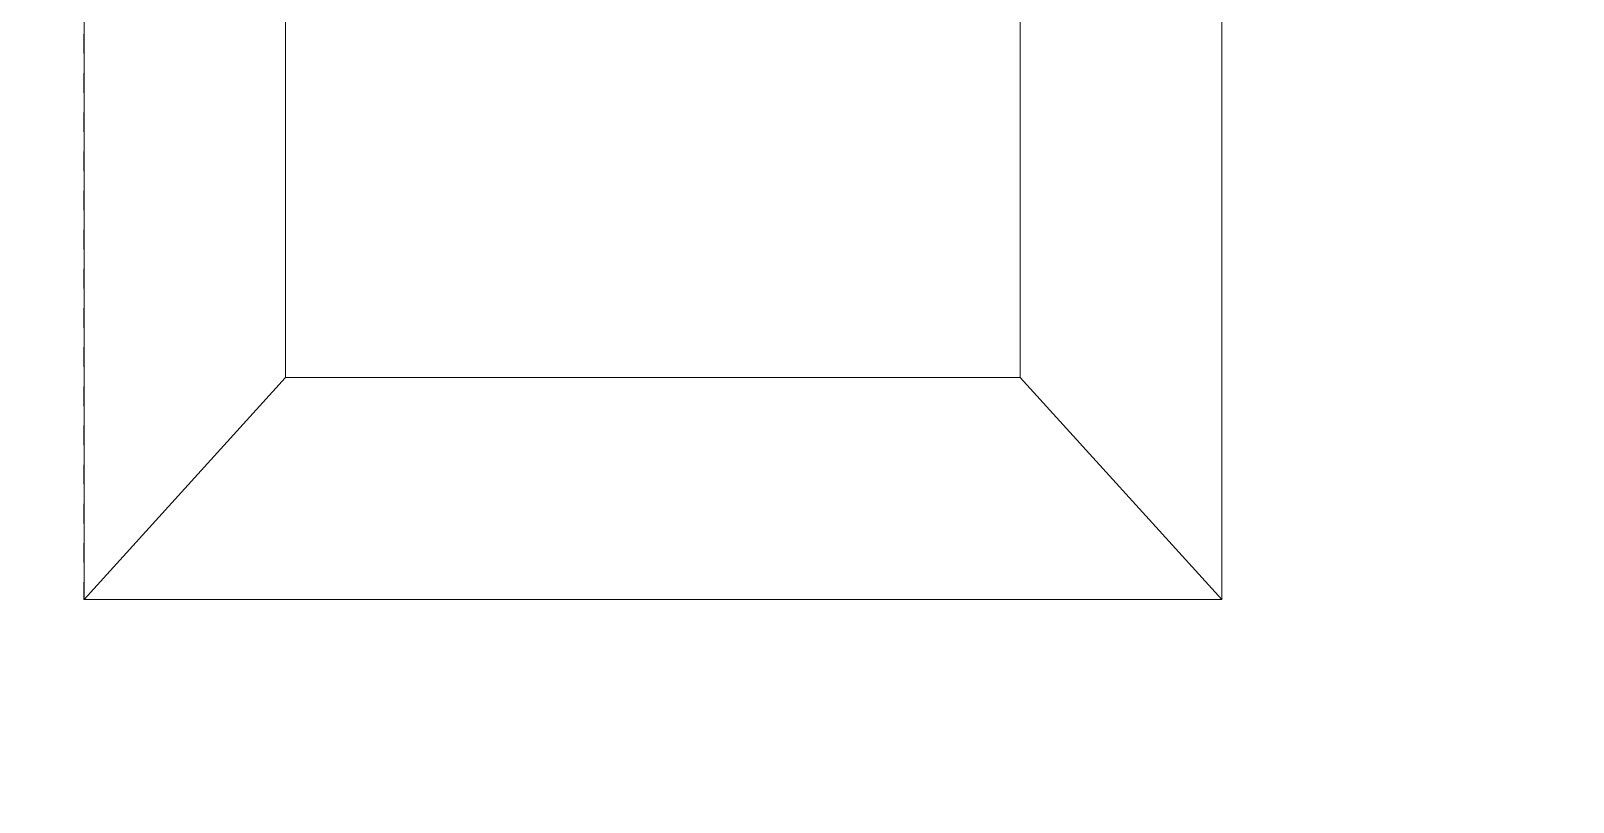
# Model space of a CAD drawing. Header units: millimetres. Extents: x 11 to 203, y -134 to -23.
# Drawn here: x 84.3 to 139.9, y -106.1 to -78.3 of the extents above; entities that cross this region are included whole.
import ezdxf

# ---------------------------------------------------------------- set-up
doc = ezdxf.new("R2010")
doc.units = ezdxf.units.MM
doc.header["$MEASUREMENT"] = 0
doc.layers.add('Layer 3', color=7, linetype='Continuous', lineweight=0)

# ---------------------------------------------------------------- blocks, each defined once
blk = doc.blocks.new('Block_2')
at = {"layer": 'Layer 3', "color": 250, "lineweight": 0}
blk.add_lwpolyline([(127.243, -98.824), (86.243, -98.824), (86.243, -57.824), (127.243, -57.824)], close=True, dxfattribs=at)
for points, knots in [([(86.245, -79.146), (86.245, -79.146), (86.242, -79.146), (86.242, -79.146), (86.242, -79.146), (86.242, -78.441), (86.242, -78.441), (86.242, -78.441), (86.245, -78.441), (86.245, -78.441), (86.245, -78.441), (86.245, -79.146), (86.245, -79.146)], [0, 0, 0, 0, 1, 1, 1, 2, 2, 2, 3, 3, 3, 4, 4, 4, 4]), ([(127.245, -79.462), (127.245, -79.462), (127.242, -79.462), (127.242, -79.462), (127.242, -79.462), (127.242, -78.757), (127.242, -78.757), (127.242, -78.757), (127.245, -78.757), (127.245, -78.757), (127.245, -78.757), (127.245, -79.462), (127.245, -79.462)], [0, 0, 0, 0, 1, 1, 1, 2, 2, 2, 3, 3, 3, 4, 4, 4, 4]), ([(86.245, -80.557), (86.245, -80.557), (86.242, -80.557), (86.242, -80.557), (86.242, -80.557), (86.242, -79.852), (86.242, -79.852), (86.242, -79.852), (86.245, -79.852), (86.245, -79.852), (86.245, -79.852), (86.245, -80.557), (86.245, -80.557)], [0, 0, 0, 0, 1, 1, 1, 2, 2, 2, 3, 3, 3, 4, 4, 4, 4]), ([(127.245, -80.873), (127.245, -80.873), (127.242, -80.873), (127.242, -80.873), (127.242, -80.873), (127.242, -80.168), (127.242, -80.168), (127.242, -80.168), (127.245, -80.168), (127.245, -80.168), (127.245, -80.168), (127.245, -80.873), (127.245, -80.873)], [0, 0, 0, 0, 1, 1, 1, 2, 2, 2, 3, 3, 3, 4, 4, 4, 4]), ([(86.245, -81.968), (86.245, -81.968), (86.242, -81.968), (86.242, -81.968), (86.242, -81.968), (86.242, -81.263), (86.242, -81.263), (86.242, -81.263), (86.245, -81.263), (86.245, -81.263), (86.245, -81.263), (86.245, -81.968), (86.245, -81.968)], [0, 0, 0, 0, 1, 1, 1, 2, 2, 2, 3, 3, 3, 4, 4, 4, 4]), ([(127.245, -82.285), (127.245, -82.285), (127.242, -82.285), (127.242, -82.285), (127.242, -82.285), (127.242, -81.579), (127.242, -81.579), (127.242, -81.579), (127.245, -81.579), (127.245, -81.579), (127.245, -81.579), (127.245, -82.285), (127.245, -82.285)], [0, 0, 0, 0, 1, 1, 1, 2, 2, 2, 3, 3, 3, 4, 4, 4, 4]), ([(86.245, -83.379), (86.245, -83.379), (86.242, -83.379), (86.242, -83.379), (86.242, -83.379), (86.242, -82.674), (86.242, -82.674), (86.242, -82.674), (86.245, -82.674), (86.245, -82.674), (86.245, -82.674), (86.245, -83.379), (86.245, -83.379)], [0, 0, 0, 0, 1, 1, 1, 2, 2, 2, 3, 3, 3, 4, 4, 4, 4]), ([(127.245, -83.696), (127.245, -83.696), (127.242, -83.696), (127.242, -83.696), (127.242, -83.696), (127.242, -82.99), (127.242, -82.99), (127.242, -82.99), (127.245, -82.99), (127.245, -82.99), (127.245, -82.99), (127.245, -83.696), (127.245, -83.696)], [0, 0, 0, 0, 1, 1, 1, 2, 2, 2, 3, 3, 3, 4, 4, 4, 4]), ([(86.245, -84.791), (86.245, -84.791), (86.242, -84.791), (86.242, -84.791), (86.242, -84.791), (86.242, -84.085), (86.242, -84.085), (86.242, -84.085), (86.245, -84.085), (86.245, -84.085), (86.245, -84.085), (86.245, -84.791), (86.245, -84.791)], [0, 0, 0, 0, 1, 1, 1, 2, 2, 2, 3, 3, 3, 4, 4, 4, 4]), ([(127.245, -85.107), (127.245, -85.107), (127.242, -85.107), (127.242, -85.107), (127.242, -85.107), (127.242, -84.401), (127.242, -84.401), (127.242, -84.401), (127.245, -84.401), (127.245, -84.401), (127.245, -84.401), (127.245, -85.107), (127.245, -85.107)], [0, 0, 0, 0, 1, 1, 1, 2, 2, 2, 3, 3, 3, 4, 4, 4, 4]), ([(86.245, -86.202), (86.245, -86.202), (86.242, -86.202), (86.242, -86.202), (86.242, -86.202), (86.242, -85.496), (86.242, -85.496), (86.242, -85.496), (86.245, -85.496), (86.245, -85.496), (86.245, -85.496), (86.245, -86.202), (86.245, -86.202)], [0, 0, 0, 0, 1, 1, 1, 2, 2, 2, 3, 3, 3, 4, 4, 4, 4]), ([(127.245, -86.518), (127.245, -86.518), (127.242, -86.518), (127.242, -86.518), (127.242, -86.518), (127.242, -85.812), (127.242, -85.812), (127.242, -85.812), (127.245, -85.812), (127.245, -85.812), (127.245, -85.812), (127.245, -86.518), (127.245, -86.518)], [0, 0, 0, 0, 1, 1, 1, 2, 2, 2, 3, 3, 3, 4, 4, 4, 4]), ([(86.245, -87.613), (86.245, -87.613), (86.242, -87.613), (86.242, -87.613), (86.242, -87.613), (86.242, -86.907), (86.242, -86.907), (86.242, -86.907), (86.245, -86.907), (86.245, -86.907), (86.245, -86.907), (86.245, -87.613), (86.245, -87.613)], [0, 0, 0, 0, 1, 1, 1, 2, 2, 2, 3, 3, 3, 4, 4, 4, 4]), ([(127.245, -87.929), (127.245, -87.929), (127.242, -87.929), (127.242, -87.929), (127.242, -87.929), (127.242, -87.223), (127.242, -87.223), (127.242, -87.223), (127.245, -87.223), (127.245, -87.223), (127.245, -87.223), (127.245, -87.929), (127.245, -87.929)], [0, 0, 0, 0, 1, 1, 1, 2, 2, 2, 3, 3, 3, 4, 4, 4, 4]), ([(86.245, -89.024), (86.245, -89.024), (86.242, -89.024), (86.242, -89.024), (86.242, -89.024), (86.242, -88.318), (86.242, -88.318), (86.242, -88.318), (86.245, -88.318), (86.245, -88.318), (86.245, -88.318), (86.245, -89.024), (86.245, -89.024)], [0, 0, 0, 0, 1, 1, 1, 2, 2, 2, 3, 3, 3, 4, 4, 4, 4]), ([(127.245, -89.34), (127.245, -89.34), (127.242, -89.34), (127.242, -89.34), (127.242, -89.34), (127.242, -88.635), (127.242, -88.635), (127.242, -88.635), (127.245, -88.635), (127.245, -88.635), (127.245, -88.635), (127.245, -89.34), (127.245, -89.34)], [0, 0, 0, 0, 1, 1, 1, 2, 2, 2, 3, 3, 3, 4, 4, 4, 4]), ([(86.245, -90.435), (86.245, -90.435), (86.242, -90.435), (86.242, -90.435), (86.242, -90.435), (86.242, -89.729), (86.242, -89.729), (86.242, -89.729), (86.245, -89.729), (86.245, -89.729), (86.245, -89.729), (86.245, -90.435), (86.245, -90.435)], [0, 0, 0, 0, 1, 1, 1, 2, 2, 2, 3, 3, 3, 4, 4, 4, 4]), ([(127.245, -90.751), (127.245, -90.751), (127.242, -90.751), (127.242, -90.751), (127.242, -90.751), (127.242, -90.046), (127.242, -90.046), (127.242, -90.046), (127.245, -90.046), (127.245, -90.046), (127.245, -90.046), (127.245, -90.751), (127.245, -90.751)], [0, 0, 0, 0, 1, 1, 1, 2, 2, 2, 3, 3, 3, 4, 4, 4, 4]), ([(86.245, -91.846), (86.245, -91.846), (86.242, -91.846), (86.242, -91.846), (86.242, -91.846), (86.242, -91.141), (86.242, -91.141), (86.242, -91.141), (86.245, -91.141), (86.245, -91.141), (86.245, -91.141), (86.245, -91.846), (86.245, -91.846)], [0, 0, 0, 0, 1, 1, 1, 2, 2, 2, 3, 3, 3, 4, 4, 4, 4]), ([(127.245, -92.162), (127.245, -92.162), (127.242, -92.162), (127.242, -92.162), (127.242, -92.162), (127.242, -91.457), (127.242, -91.457), (127.242, -91.457), (127.245, -91.457), (127.245, -91.457), (127.245, -91.457), (127.245, -92.162), (127.245, -92.162)], [0, 0, 0, 0, 1, 1, 1, 2, 2, 2, 3, 3, 3, 4, 4, 4, 4]), ([(86.245, -93.257), (86.245, -93.257), (86.242, -93.257), (86.242, -93.257), (86.242, -93.257), (86.242, -92.552), (86.242, -92.552), (86.242, -92.552), (86.245, -92.552), (86.245, -92.552), (86.245, -92.552), (86.245, -93.257), (86.245, -93.257)], [0, 0, 0, 0, 1, 1, 1, 2, 2, 2, 3, 3, 3, 4, 4, 4, 4]), ([(127.245, -93.573), (127.245, -93.573), (127.242, -93.573), (127.242, -93.573), (127.242, -93.573), (127.242, -92.868), (127.242, -92.868), (127.242, -92.868), (127.245, -92.868), (127.245, -92.868), (127.245, -92.868), (127.245, -93.573), (127.245, -93.573)], [0, 0, 0, 0, 1, 1, 1, 2, 2, 2, 3, 3, 3, 4, 4, 4, 4]), ([(86.245, -94.668), (86.245, -94.668), (86.242, -94.668), (86.242, -94.668), (86.242, -94.668), (86.242, -93.963), (86.242, -93.963), (86.242, -93.963), (86.245, -93.963), (86.245, -93.963), (86.245, -93.963), (86.245, -94.668), (86.245, -94.668)], [0, 0, 0, 0, 1, 1, 1, 2, 2, 2, 3, 3, 3, 4, 4, 4, 4]), ([(127.245, -94.985), (127.245, -94.985), (127.242, -94.985), (127.242, -94.985), (127.242, -94.985), (127.242, -94.279), (127.242, -94.279), (127.242, -94.279), (127.245, -94.279), (127.245, -94.279), (127.245, -94.279), (127.245, -94.985), (127.245, -94.985)], [0, 0, 0, 0, 1, 1, 1, 2, 2, 2, 3, 3, 3, 4, 4, 4, 4]), ([(86.245, -96.079), (86.245, -96.079), (86.242, -96.079), (86.242, -96.079), (86.242, -96.079), (86.242, -95.374), (86.242, -95.374), (86.242, -95.374), (86.245, -95.374), (86.245, -95.374), (86.245, -95.374), (86.245, -96.079), (86.245, -96.079)], [0, 0, 0, 0, 1, 1, 1, 2, 2, 2, 3, 3, 3, 4, 4, 4, 4]), ([(127.245, -96.396), (127.245, -96.396), (127.242, -96.396), (127.242, -96.396), (127.242, -96.396), (127.242, -95.69), (127.242, -95.69), (127.242, -95.69), (127.245, -95.69), (127.245, -95.69), (127.245, -95.69), (127.245, -96.396), (127.245, -96.396)], [0, 0, 0, 0, 1, 1, 1, 2, 2, 2, 3, 3, 3, 4, 4, 4, 4]), ([(86.245, -97.491), (86.245, -97.491), (86.242, -97.491), (86.242, -97.491), (86.242, -97.491), (86.242, -96.785), (86.242, -96.785), (86.242, -96.785), (86.245, -96.785), (86.245, -96.785), (86.245, -96.785), (86.245, -97.491), (86.245, -97.491)], [0, 0, 0, 0, 1, 1, 1, 2, 2, 2, 3, 3, 3, 4, 4, 4, 4]), ([(127.245, -97.807), (127.245, -97.807), (127.242, -97.807), (127.242, -97.807), (127.242, -97.807), (127.242, -97.101), (127.242, -97.101), (127.242, -97.101), (127.245, -97.101), (127.245, -97.101), (127.245, -97.101), (127.245, -97.807), (127.245, -97.807)], [0, 0, 0, 0, 1, 1, 1, 2, 2, 2, 3, 3, 3, 4, 4, 4, 4]), ([(86.321, -98.825), (86.321, -98.825), (86.242, -98.825), (86.242, -98.825), (86.242, -98.825), (86.242, -98.196), (86.242, -98.196), (86.242, -98.196), (86.245, -98.196), (86.245, -98.196), (86.245, -98.196), (86.245, -98.822), (86.245, -98.822), (86.245, -98.822), (86.321, -98.822), (86.321, -98.822), (86.321, -98.822), (86.321, -98.825), (86.321, -98.825)], [0, 0, 0, 0, 1, 1, 1, 2, 2, 2, 3, 3, 3, 4, 4, 4, 5, 5, 5, 6, 6, 6, 6]), ([(87.732, -98.825), (87.732, -98.825), (87.027, -98.825), (87.027, -98.825), (87.027, -98.825), (87.027, -98.822), (87.027, -98.822), (87.027, -98.822), (87.732, -98.822), (87.732, -98.822), (87.732, -98.822), (87.732, -98.825), (87.732, -98.825)], [0, 0, 0, 0, 1, 1, 1, 2, 2, 2, 3, 3, 3, 4, 4, 4, 4]), ([(89.144, -98.825), (89.144, -98.825), (88.438, -98.825), (88.438, -98.825), (88.438, -98.825), (88.438, -98.822), (88.438, -98.822), (88.438, -98.822), (89.144, -98.822), (89.144, -98.822), (89.144, -98.822), (89.144, -98.825), (89.144, -98.825)], [0, 0, 0, 0, 1, 1, 1, 2, 2, 2, 3, 3, 3, 4, 4, 4, 4]), ([(90.555, -98.825), (90.555, -98.825), (89.849, -98.825), (89.849, -98.825), (89.849, -98.825), (89.849, -98.822), (89.849, -98.822), (89.849, -98.822), (90.555, -98.822), (90.555, -98.822), (90.555, -98.822), (90.555, -98.825), (90.555, -98.825)], [0, 0, 0, 0, 1, 1, 1, 2, 2, 2, 3, 3, 3, 4, 4, 4, 4]), ([(91.966, -98.825), (91.966, -98.825), (91.26, -98.825), (91.26, -98.825), (91.26, -98.825), (91.26, -98.822), (91.26, -98.822), (91.26, -98.822), (91.966, -98.822), (91.966, -98.822), (91.966, -98.822), (91.966, -98.825), (91.966, -98.825)], [0, 0, 0, 0, 1, 1, 1, 2, 2, 2, 3, 3, 3, 4, 4, 4, 4]), ([(93.377, -98.825), (93.377, -98.825), (92.671, -98.825), (92.671, -98.825), (92.671, -98.825), (92.671, -98.822), (92.671, -98.822), (92.671, -98.822), (93.377, -98.822), (93.377, -98.822), (93.377, -98.822), (93.377, -98.825), (93.377, -98.825)], [0, 0, 0, 0, 1, 1, 1, 2, 2, 2, 3, 3, 3, 4, 4, 4, 4]), ([(94.788, -98.825), (94.788, -98.825), (94.082, -98.825), (94.082, -98.825), (94.082, -98.825), (94.082, -98.822), (94.082, -98.822), (94.082, -98.822), (94.788, -98.822), (94.788, -98.822), (94.788, -98.822), (94.788, -98.825), (94.788, -98.825)], [0, 0, 0, 0, 1, 1, 1, 2, 2, 2, 3, 3, 3, 4, 4, 4, 4]), ([(96.199, -98.825), (96.199, -98.825), (95.494, -98.825), (95.494, -98.825), (95.494, -98.825), (95.494, -98.822), (95.494, -98.822), (95.494, -98.822), (96.199, -98.822), (96.199, -98.822), (96.199, -98.822), (96.199, -98.825), (96.199, -98.825)], [0, 0, 0, 0, 1, 1, 1, 2, 2, 2, 3, 3, 3, 4, 4, 4, 4]), ([(97.61, -98.825), (97.61, -98.825), (96.905, -98.825), (96.905, -98.825), (96.905, -98.825), (96.905, -98.822), (96.905, -98.822), (96.905, -98.822), (97.61, -98.822), (97.61, -98.822), (97.61, -98.822), (97.61, -98.825), (97.61, -98.825)], [0, 0, 0, 0, 1, 1, 1, 2, 2, 2, 3, 3, 3, 4, 4, 4, 4]), ([(99.021, -98.825), (99.021, -98.825), (98.316, -98.825), (98.316, -98.825), (98.316, -98.825), (98.316, -98.822), (98.316, -98.822), (98.316, -98.822), (99.021, -98.822), (99.021, -98.822), (99.021, -98.822), (99.021, -98.825), (99.021, -98.825)], [0, 0, 0, 0, 1, 1, 1, 2, 2, 2, 3, 3, 3, 4, 4, 4, 4]), ([(100.432, -98.825), (100.432, -98.825), (99.727, -98.825), (99.727, -98.825), (99.727, -98.825), (99.727, -98.822), (99.727, -98.822), (99.727, -98.822), (100.432, -98.822), (100.432, -98.822), (100.432, -98.822), (100.432, -98.825), (100.432, -98.825)], [0, 0, 0, 0, 1, 1, 1, 2, 2, 2, 3, 3, 3, 4, 4, 4, 4]), ([(101.844, -98.825), (101.844, -98.825), (101.138, -98.825), (101.138, -98.825), (101.138, -98.825), (101.138, -98.822), (101.138, -98.822), (101.138, -98.822), (101.844, -98.822), (101.844, -98.822), (101.844, -98.822), (101.844, -98.825), (101.844, -98.825)], [0, 0, 0, 0, 1, 1, 1, 2, 2, 2, 3, 3, 3, 4, 4, 4, 4]), ([(103.255, -98.825), (103.255, -98.825), (102.549, -98.825), (102.549, -98.825), (102.549, -98.825), (102.549, -98.822), (102.549, -98.822), (102.549, -98.822), (103.255, -98.822), (103.255, -98.822), (103.255, -98.822), (103.255, -98.825), (103.255, -98.825)], [0, 0, 0, 0, 1, 1, 1, 2, 2, 2, 3, 3, 3, 4, 4, 4, 4]), ([(104.666, -98.825), (104.666, -98.825), (103.96, -98.825), (103.96, -98.825), (103.96, -98.825), (103.96, -98.822), (103.96, -98.822), (103.96, -98.822), (104.666, -98.822), (104.666, -98.822), (104.666, -98.822), (104.666, -98.825), (104.666, -98.825)], [0, 0, 0, 0, 1, 1, 1, 2, 2, 2, 3, 3, 3, 4, 4, 4, 4]), ([(106.077, -98.825), (106.077, -98.825), (105.371, -98.825), (105.371, -98.825), (105.371, -98.825), (105.371, -98.822), (105.371, -98.822), (105.371, -98.822), (106.077, -98.822), (106.077, -98.822), (106.077, -98.822), (106.077, -98.825), (106.077, -98.825)], [0, 0, 0, 0, 1, 1, 1, 2, 2, 2, 3, 3, 3, 4, 4, 4, 4]), ([(107.488, -98.825), (107.488, -98.825), (106.782, -98.825), (106.782, -98.825), (106.782, -98.825), (106.782, -98.822), (106.782, -98.822), (106.782, -98.822), (107.488, -98.822), (107.488, -98.822), (107.488, -98.822), (107.488, -98.825), (107.488, -98.825)], [0, 0, 0, 0, 1, 1, 1, 2, 2, 2, 3, 3, 3, 4, 4, 4, 4]), ([(108.899, -98.825), (108.899, -98.825), (108.194, -98.825), (108.194, -98.825), (108.194, -98.825), (108.194, -98.822), (108.194, -98.822), (108.194, -98.822), (108.899, -98.822), (108.899, -98.822), (108.899, -98.822), (108.899, -98.825), (108.899, -98.825)], [0, 0, 0, 0, 1, 1, 1, 2, 2, 2, 3, 3, 3, 4, 4, 4, 4]), ([(110.31, -98.825), (110.31, -98.825), (109.605, -98.825), (109.605, -98.825), (109.605, -98.825), (109.605, -98.822), (109.605, -98.822), (109.605, -98.822), (110.31, -98.822), (110.31, -98.822), (110.31, -98.822), (110.31, -98.825), (110.31, -98.825)], [0, 0, 0, 0, 1, 1, 1, 2, 2, 2, 3, 3, 3, 4, 4, 4, 4]), ([(111.721, -98.825), (111.721, -98.825), (111.016, -98.825), (111.016, -98.825), (111.016, -98.825), (111.016, -98.822), (111.016, -98.822), (111.016, -98.822), (111.721, -98.822), (111.721, -98.822), (111.721, -98.822), (111.721, -98.825), (111.721, -98.825)], [0, 0, 0, 0, 1, 1, 1, 2, 2, 2, 3, 3, 3, 4, 4, 4, 4]), ([(113.132, -98.825), (113.132, -98.825), (112.427, -98.825), (112.427, -98.825), (112.427, -98.825), (112.427, -98.822), (112.427, -98.822), (112.427, -98.822), (113.132, -98.822), (113.132, -98.822), (113.132, -98.822), (113.132, -98.825), (113.132, -98.825)], [0, 0, 0, 0, 1, 1, 1, 2, 2, 2, 3, 3, 3, 4, 4, 4, 4]), ([(114.544, -98.825), (114.544, -98.825), (113.838, -98.825), (113.838, -98.825), (113.838, -98.825), (113.838, -98.822), (113.838, -98.822), (113.838, -98.822), (114.544, -98.822), (114.544, -98.822), (114.544, -98.822), (114.544, -98.825), (114.544, -98.825)], [0, 0, 0, 0, 1, 1, 1, 2, 2, 2, 3, 3, 3, 4, 4, 4, 4]), ([(115.955, -98.825), (115.955, -98.825), (115.249, -98.825), (115.249, -98.825), (115.249, -98.825), (115.249, -98.822), (115.249, -98.822), (115.249, -98.822), (115.955, -98.822), (115.955, -98.822), (115.955, -98.822), (115.955, -98.825), (115.955, -98.825)], [0, 0, 0, 0, 1, 1, 1, 2, 2, 2, 3, 3, 3, 4, 4, 4, 4]), ([(117.366, -98.825), (117.366, -98.825), (116.66, -98.825), (116.66, -98.825), (116.66, -98.825), (116.66, -98.822), (116.66, -98.822), (116.66, -98.822), (117.366, -98.822), (117.366, -98.822), (117.366, -98.822), (117.366, -98.825), (117.366, -98.825)], [0, 0, 0, 0, 1, 1, 1, 2, 2, 2, 3, 3, 3, 4, 4, 4, 4]), ([(118.777, -98.825), (118.777, -98.825), (118.071, -98.825), (118.071, -98.825), (118.071, -98.825), (118.071, -98.822), (118.071, -98.822), (118.071, -98.822), (118.777, -98.822), (118.777, -98.822), (118.777, -98.822), (118.777, -98.825), (118.777, -98.825)], [0, 0, 0, 0, 1, 1, 1, 2, 2, 2, 3, 3, 3, 4, 4, 4, 4]), ([(120.188, -98.825), (120.188, -98.825), (119.482, -98.825), (119.482, -98.825), (119.482, -98.825), (119.482, -98.822), (119.482, -98.822), (119.482, -98.822), (120.188, -98.822), (120.188, -98.822), (120.188, -98.822), (120.188, -98.825), (120.188, -98.825)], [0, 0, 0, 0, 1, 1, 1, 2, 2, 2, 3, 3, 3, 4, 4, 4, 4]), ([(121.599, -98.825), (121.599, -98.825), (120.894, -98.825), (120.894, -98.825), (120.894, -98.825), (120.894, -98.822), (120.894, -98.822), (120.894, -98.822), (121.599, -98.822), (121.599, -98.822), (121.599, -98.822), (121.599, -98.825), (121.599, -98.825)], [0, 0, 0, 0, 1, 1, 1, 2, 2, 2, 3, 3, 3, 4, 4, 4, 4]), ([(123.01, -98.825), (123.01, -98.825), (122.305, -98.825), (122.305, -98.825), (122.305, -98.825), (122.305, -98.822), (122.305, -98.822), (122.305, -98.822), (123.01, -98.822), (123.01, -98.822), (123.01, -98.822), (123.01, -98.825), (123.01, -98.825)], [0, 0, 0, 0, 1, 1, 1, 2, 2, 2, 3, 3, 3, 4, 4, 4, 4]), ([(124.421, -98.825), (124.421, -98.825), (123.716, -98.825), (123.716, -98.825), (123.716, -98.825), (123.716, -98.822), (123.716, -98.822), (123.716, -98.822), (124.421, -98.822), (124.421, -98.822), (124.421, -98.822), (124.421, -98.825), (124.421, -98.825)], [0, 0, 0, 0, 1, 1, 1, 2, 2, 2, 3, 3, 3, 4, 4, 4, 4]), ([(125.832, -98.825), (125.832, -98.825), (125.127, -98.825), (125.127, -98.825), (125.127, -98.825), (125.127, -98.822), (125.127, -98.822), (125.127, -98.822), (125.832, -98.822), (125.832, -98.822), (125.832, -98.822), (125.832, -98.825), (125.832, -98.825)], [0, 0, 0, 0, 1, 1, 1, 2, 2, 2, 3, 3, 3, 4, 4, 4, 4]), ([(127.245, -98.825), (127.245, -98.825), (126.538, -98.825), (126.538, -98.825), (126.538, -98.825), (126.538, -98.822), (126.538, -98.822), (126.538, -98.822), (127.242, -98.822), (127.242, -98.822), (127.242, -98.822), (127.242, -98.512), (127.242, -98.512), (127.242, -98.512), (127.245, -98.512), (127.245, -98.512), (127.245, -98.512), (127.245, -98.825), (127.245, -98.825)], [0, 0, 0, 0, 1, 1, 1, 2, 2, 2, 3, 3, 3, 4, 4, 4, 5, 5, 5, 6, 6, 6, 6])]:
    blk.add_open_spline(points, degree=3, knots=knots, dxfattribs=at)

msp = doc.modelspace()

# ---------------------------------------------------------------- linework, layer by layer
at = {"layer": 'Layer 3', "color": 250, "lineweight": 0}
for p, q in [((93.505, -90.824), (86.243, -98.824)), ((119.982, -90.824), (127.243, -98.824))]:
    msp.add_line(p, q, dxfattribs=at)
msp.add_lwpolyline([(119.982, -90.824), (93.505, -90.824), (93.505, -65.824), (119.982, -65.824)], close=True, dxfattribs=at)
msp.add_open_spline([(202.502, -37.927), (202.502, -37.927), (202.502, -118.72), (202.502, -118.72), (202.502, -122.918), (199.097, -126.323), (194.899, -126.323), (194.899, -130.521), (191.495, -133.925), (187.297, -133.925), (187.297, -133.925), (26.19, -133.925), (26.19, -133.925), (24.091, -133.925), (22.19, -133.075), (20.814, -131.699), (19.438, -130.323), (18.588, -128.422), (18.588, -126.323), (14.39, -126.323), (10.986, -122.918), (10.986, -118.72), (10.986, -118.72), (10.986, -37.927), (10.986, -37.927), (10.986, -35.828), (11.836, -33.927), (13.212, -32.551), (14.587, -31.175), (16.489, -30.325), (18.588, -30.325), (18.588, -26.123), (21.992, -22.722), (26.19, -22.722), (26.19, -22.722), (187.297, -22.722), (187.297, -22.722), (189.396, -22.722), (191.297, -23.573), (192.673, -24.948), (194.049, -26.324), (194.899, -28.222), (194.899, -30.325), (196.998, -30.325), (198.9, -31.175), (200.275, -32.551), (201.651, -33.927), (202.502, -35.828), (202.502, -37.927)], degree=3, knots=[0, 0, 0, 0, 1, 1, 1, 2, 2, 2, 3, 3, 3, 4, 4, 4, 5, 5, 5, 6, 6, 6, 7, 7, 7, 8, 8, 8, 9, 9, 9, 10, 10, 10, 11, 11, 11, 12, 12, 12, 13, 13, 13, 14, 14, 14, 15, 15, 15, 16, 16, 16, 16], dxfattribs=at)

# ---------------------------------------------------------------- block references
at = {"layer": 'Layer 3'}
msp.add_blockref('Block_2', (0, 0), dxfattribs=at)

doc.saveas('drawing.dxf')
